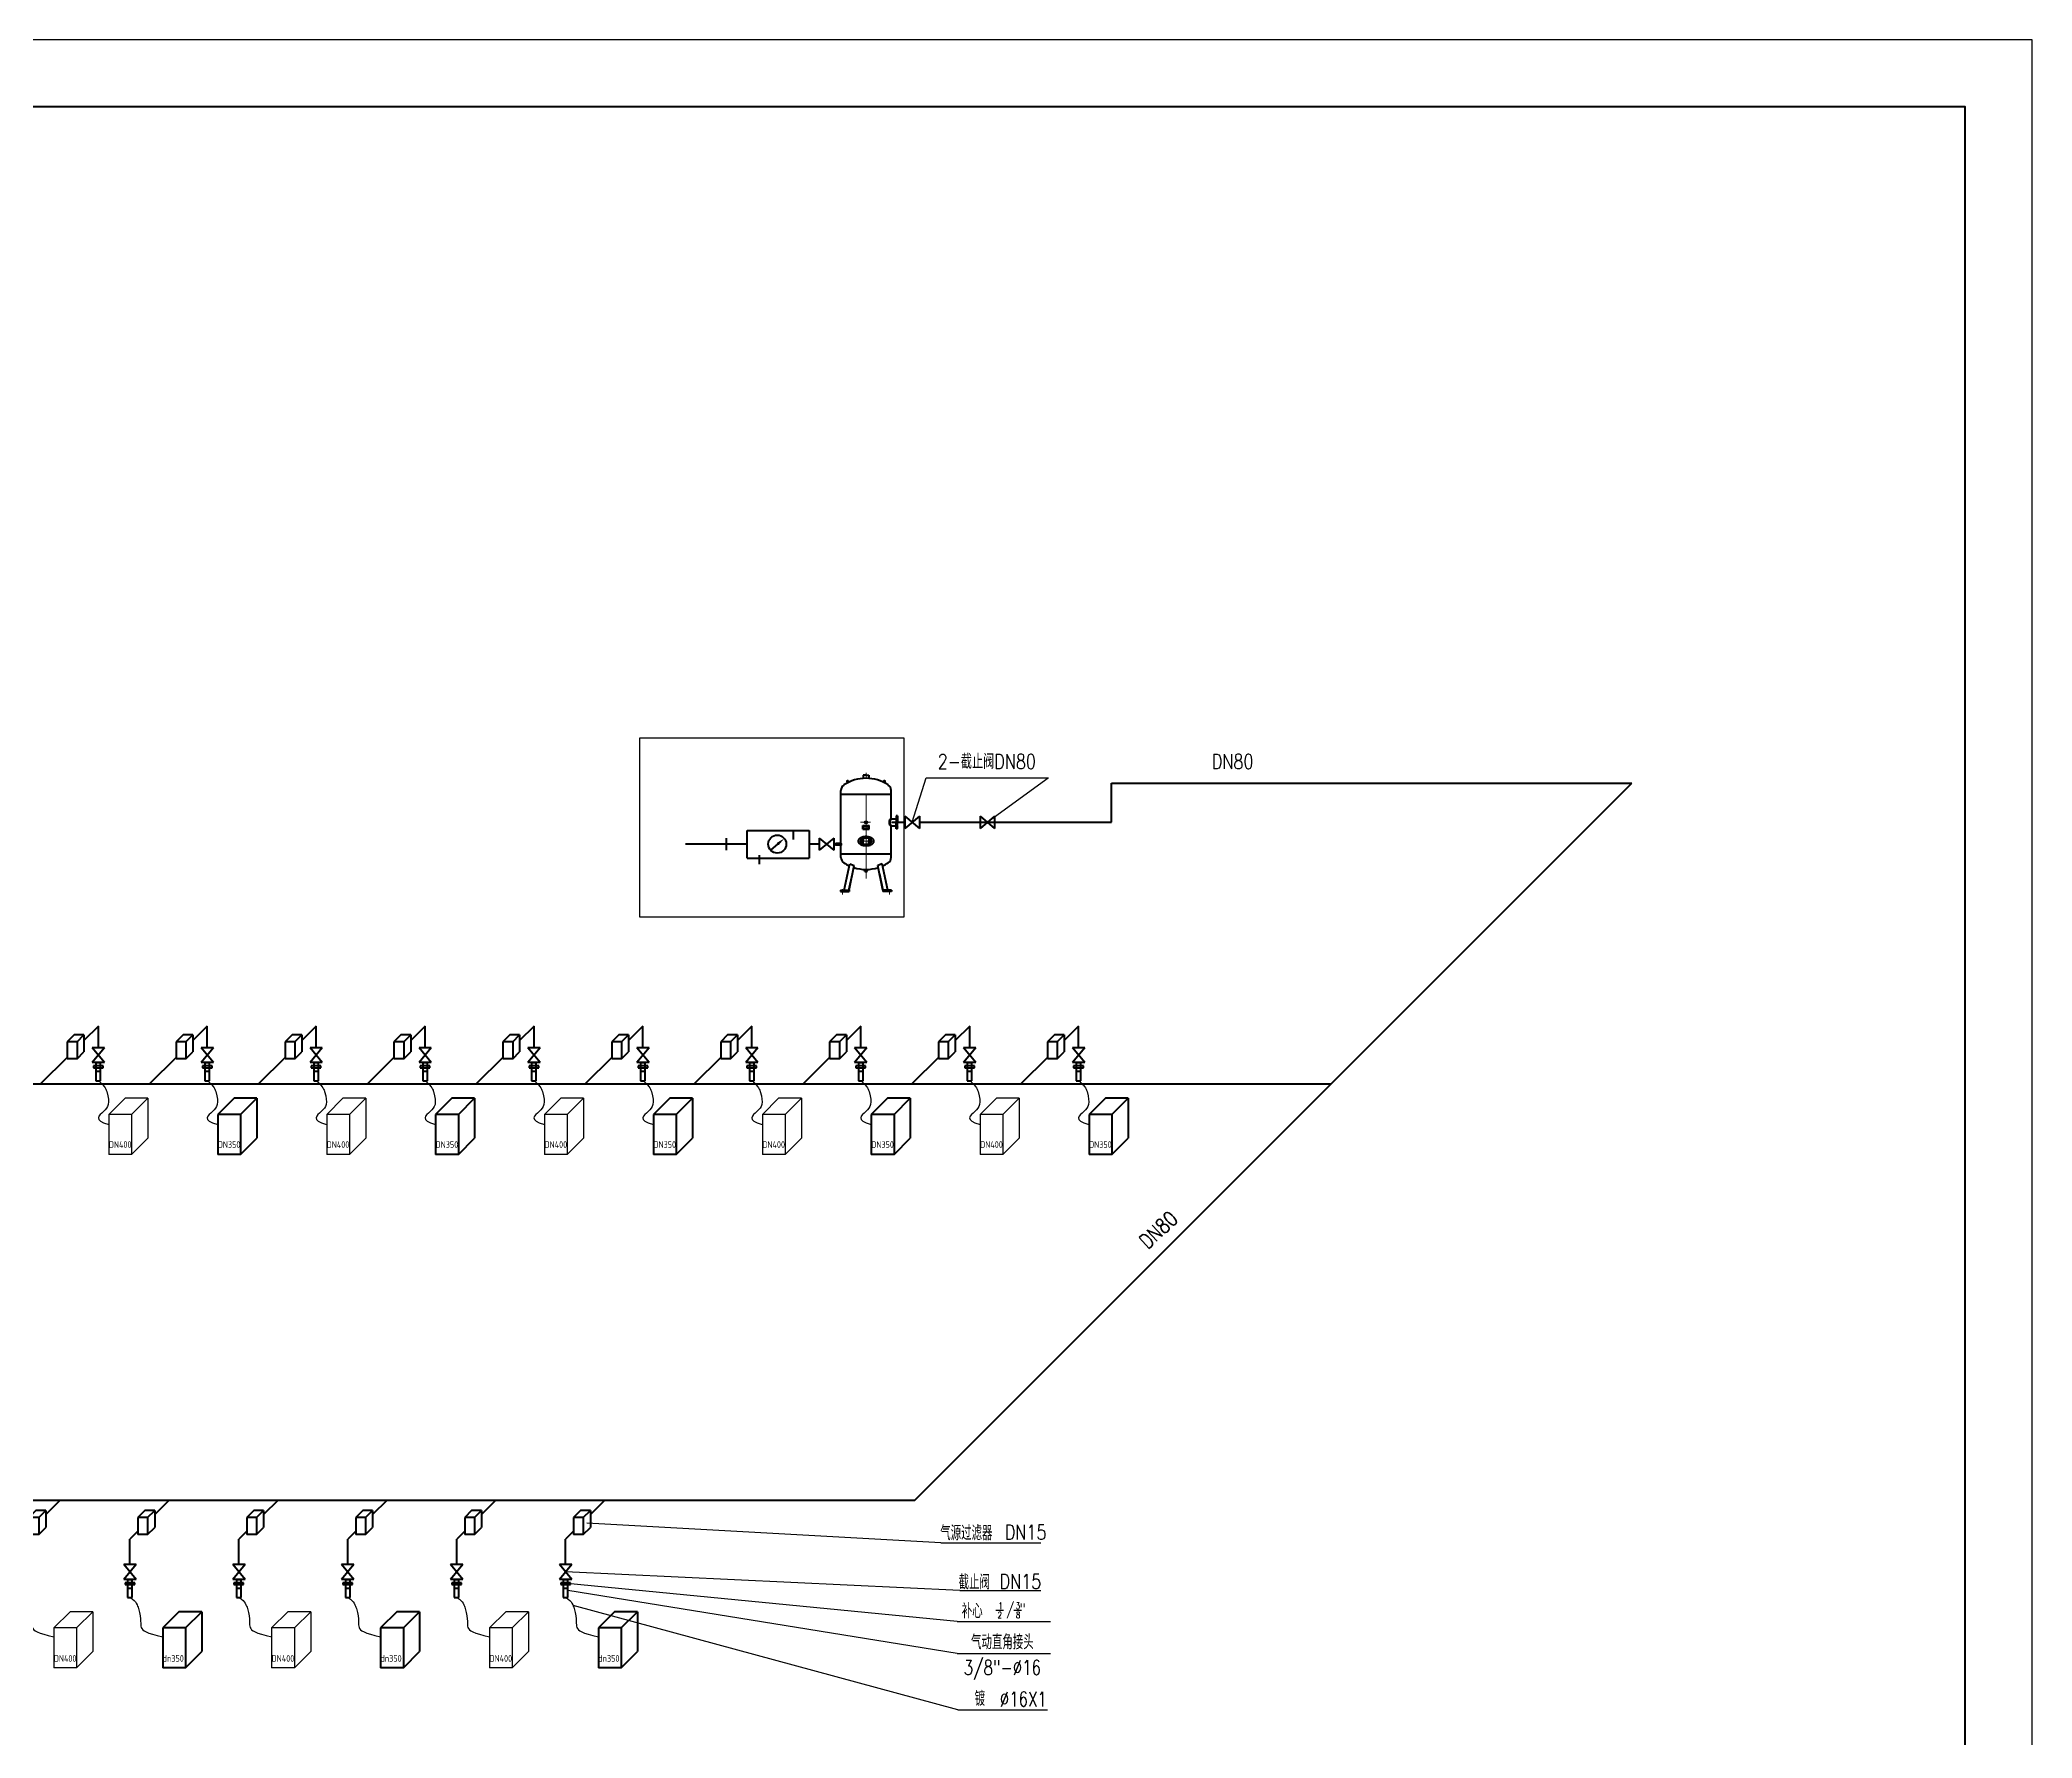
# Model space of a CAD drawing. Extents: x 50270 to 97790, y 5042 to 38642.
# Drawn here: x 74009 to 97790, y 18374 to 38642 of the extents above; entities that cross this region are included whole.
import ezdxf
from ezdxf.enums import TextEntityAlignment as Align

# ---------------------------------------------------------------- set-up
doc = ezdxf.new("R2010")
doc.units = 0
doc.header["$LTSCALE"] = 800
doc.header["$MEASUREMENT"] = 0
doc.linetypes.add('CENTER', pattern=[2, 1.25, -0.25, 0.25, -0.25])
doc.linetypes.add('DASHED2', pattern=[0.375, 0.25, -0.125])
doc.layers.get('0').update_dxf_attribs({"linetype": 'CONTINUOUS'})
for name, color, linetype in [('34', 3, 'CONTINUOUS'), ('WEN', 3, 'CONTINUOUS'), ('XI', 2, 'CONTINUOUS'), ('XU', 6, 'DASHED2')]:
    doc.layers.add(name, color=color, linetype=linetype)
doc.layers.add('SHI', color=7, linetype='CONTINUOUS', lineweight=50)
doc.layers.add('ZHONG', color=1, linetype='CENTER', lineweight=20)
doc.styles.add('GB', font='gbenor.shx', dxfattribs={"bigfont": 'gbcbig.shx'})
doc.styles.add('HZ0', font='SIMPLEX.shx', dxfattribs={"width": 0.8, "height": 150, "bigfont": 'jd.shx'})
doc.styles.get("Standard").update_dxf_attribs({"font": 'simplex.shx', "width": 0.8, "height": 150, "bigfont": 'jd.shx'})

# ---------------------------------------------------------------- blocks, each defined once
blk = doc.blocks.new('compress-b')
at = {"ltscale": 0.5}
for p, q in [((49987, -9901), (49793, -10095)), ((50259, -9901), (49987, -9901)), ((50065, -10095), (50259, -9901)), ((50259, -9901), (50259, -10378)), ((50065, -10095), (49793, -10095)), ((49793, -10095), (49793, -10572)), ((50065, -10095), (50065, -10572)), ((50065, -10572), (50259, -10378)), ((50065, -10572), (49793, -10572))]:
    blk.add_line(p, q, dxfattribs=at)
at = {"layer": 'SHI', "ltscale": 0.5}
for p, q in [((49379, -9145), (49296, -9228)), ((49296, -9228), (49296, -9432)), ((49413, -9228), (49296, -9228)), ((49496, -9145), (49379, -9145)), ((49413, -9228), (49496, -9145)), ((49413, -9228), (49413, -9432)), ((49668, -9042), (49496, -9214)), ((49496, -9145), (49496, -9349)), ((49668, -9296), (49668, -9042)), ((49296, -9414), (48979, -9731)), ((49413, -9432), (49296, -9432)), ((49413, -9432), (49496, -9349)), ((49595, -9296), (49741, -9296)), ((49595, -9471), (49741, -9296)), ((49595, -9296), (49741, -9471)), ((49595, -9471), (49741, -9471)), ((49639, -9476), (49695, -9476)), ((49639, -9476), (49639, -9692)), ((49695, -9692), (49695, -9476)), ((49725, -9514), (49609, -9514)), ((49609, -9514), (49609, -9537)), ((49609, -9537), (49725, -9537)), ((49639, -9580), (49695, -9580)), ((49639, -9692), (49695, -9692)), ((49725, -9537), (49725, -9514))]:
    blk.add_line(p, q, dxfattribs=at)
at = {"layer": 'WEN'}
blk.add_open_spline([(49674, -9693), (49753, -9772), (49814, -9956), (49765, -10050), (49596, -10158), (49792, -10216)], degree=3, knots=[160.770032, 160.770032, 160.770032, 160.770032, 196.781128, 410.725192, 606.039202, 606.039202, 606.039202, 606.039202], dxfattribs=at)
at = {"layer": 'SHI', "style": 'GB'}
blk.add_attdef('直径', (49793, -10494), '', height=80, dxfattribs=at)
blk = doc.blocks.new('compress-a')
at = {"ltscale": 0.5}
for p, q in [((117, -1332), (-77, -1526)), ((389, -1332), (117, -1332)), ((195, -1526), (389, -1332)), ((389, -1332), (389, -1809)), ((-77, -1526), (-77, -2003)), ((195, -1526), (-77, -1526)), ((195, -1526), (195, -2003)), ((195, -2003), (389, -1809)), ((195, -2003), (-77, -2003))]:
    blk.add_line(p, q, dxfattribs=at)
at = {"layer": 'SHI', "ltscale": 0.5}
for p, q in [((0, 0), (-173, -173)), ((0, 0), (-173, -173)), ((-290, -124), (-373, -207)), ((-257, -207), (-373, -207)), ((-373, -207), (-373, -411)), ((-173, -124), (-290, -124)), ((-257, -207), (-173, -124)), ((-257, -207), (-257, -411)), ((-173, -124), (-173, -328)), ((-373, -373), (-468, -468)), ((-468, -767), (-468, -468)), ((-257, -411), (-373, -411)), ((-257, -411), (-173, -328)), ((-542, -767), (-395, -767)), ((-542, -767), (-395, -943)), ((-542, -943), (-395, -767)), ((-542, -943), (-395, -943)), ((-497, -947), (-441, -947)), ((-497, -947), (-497, -1163)), ((-441, -1163), (-441, -947)), ((-411, -986), (-527, -986)), ((-527, -986), (-527, -1008)), ((-527, -1008), (-411, -1008)), ((-497, -1051), (-441, -1051)), ((-497, -1163), (-441, -1163)), ((-411, -1008), (-411, -986))]:
    blk.add_line(p, q, dxfattribs=at)
at = {"layer": 'WEN'}
blk.add_open_spline([(-458, -1166), (-394, -1209), (-319, -1422), (-371, -1521), (-274, -1589), (-76, -1633)], degree=3, knots=[136.38153, 136.38153, 136.38153, 136.38153, 196.781128, 410.725192, 606.039202, 606.039202, 606.039202, 606.039202], dxfattribs=at)
at = {"layer": 'SHI', "style": 'GB'}
blk.add_attdef('直径', (-77, -1930), '', height=80, dxfattribs=at)

msp = doc.modelspace()

# ---------------------------------------------------------------- linework, layer by layer
at = {"layer": '34'}
msp.add_lwpolyline([(84326, 30310), (81165, 30310), (81165, 28175), (84326, 28175)], close=True, dxfattribs=at)
at = {"layer": 'SHI'}
for p, q in [((83644, 29785), (83649, 29774)), ((83649, 29788), (83654, 29777)), ((83658, 29792), (83663, 29781)), ((83663, 29795), (83668, 29784)), ((83836, 29866), (83836, 29829)), ((83871, 29866), (83836, 29866)), ((83871, 29866), (83905, 29866)), ((83905, 29866), (83905, 29829)), ((84078, 29795), (84073, 29784)), ((84084, 29792), (84078, 29781)), ((84093, 29788), (84087, 29777)), ((84098, 29785), (84093, 29774)), ((84455, 21215), (93011, 29772)), ((86801, 29304), (86801, 29772)), ((86801, 29772), (93011, 29772)), ((83571, 29051), (83571, 29685)), ((83571, 29641), (84171, 29641)), ((84171, 29353), (84171, 29685)), ((83833, 29221), (83833, 29266)), ((83833, 29266), (83908, 29266)), ((83841, 29229), (83841, 29259)), ((83841, 29259), (83901, 29259)), ((83901, 29229), (83901, 29259)), ((83908, 29221), (83908, 29266)), ((84171, 28885), (84171, 29254)), ((84173, 29344), (84173, 29354)), ((84173, 29344), (84231, 29344)), ((84173, 29253), (84173, 29263)), ((84173, 29263), (84231, 29263)), ((84231, 29381), (84231, 29304)), ((84245, 29381), (84231, 29381)), ((84231, 29227), (84231, 29304)), ((84245, 29381), (84245, 29304)), ((84247, 29358), (84245, 29360)), ((84245, 29227), (84245, 29304)), ((84247, 29358), (84247, 29304)), ((84247, 29249), (84247, 29304)), ((82202, 29043), (81717, 29043)), ((82452, 29043), (82202, 29043)), ((82452, 29208), (83191, 29208)), ((82452, 28874), (82452, 29208)), ((82815, 29044), (82735, 28976)), ((83006, 29097), (83006, 29205)), ((83191, 29208), (83191, 28874)), ((83312, 29043), (83191, 29043)), ((83511, 29043), (83487, 29043)), ((83571, 29051), (83511, 29051)), ((83511, 29032), (83511, 29051)), ((83571, 29031), (83511, 29031)), ((83571, 29051), (83571, 29054)), ((83571, 29028), (83571, 29031)), ((83571, 28885), (83571, 29031)), ((83827, 29087), (83822, 29079)), ((83822, 29079), (83827, 29071)), ((83826, 29115), (83826, 29085)), ((83826, 29043), (83826, 29072)), ((83836, 29087), (83827, 29087)), ((83827, 29071), (83836, 29071)), ((83833, 29221), (83908, 29221)), ((83841, 29079), (83836, 29087)), ((83836, 29071), (83841, 29079)), ((83837, 29115), (83837, 29085)), ((83837, 29043), (83837, 29072)), ((83841, 29229), (83901, 29229)), ((83901, 29079), (83905, 29087)), ((83905, 29071), (83901, 29079)), ((83905, 29115), (83905, 29085)), ((83905, 29087), (83915, 29087)), ((83905, 29043), (83905, 29072)), ((83915, 29071), (83905, 29071)), ((83915, 29087), (83920, 29079)), ((83920, 29079), (83915, 29071)), ((83916, 29115), (83916, 29085)), ((83916, 29043), (83916, 29072)), ((84245, 29227), (84231, 29227)), ((84247, 29249), (84245, 29247)), ((82452, 28874), (83191, 28874)), ((82601, 28804), (82601, 28912)), ((83571, 28929), (84171, 28929)), ((83611, 28494), (83677, 28809)), ((83668, 28494), (83731, 28790)), ((83677, 28809), (83731, 28790)), ((84064, 28809), (84011, 28790)), ((84073, 28494), (84011, 28790)), ((84131, 28494), (84064, 28809)), ((83856, 28715), (83856, 28742)), ((83856, 28715), (83886, 28715)), ((83886, 28715), (83886, 28742)), ((83566, 28494), (83566, 28479)), ((83566, 28494), (83668, 28494)), ((83566, 28479), (83668, 28479)), ((83668, 28494), (83668, 28479)), ((84175, 28494), (84073, 28494)), ((84073, 28494), (84073, 28479)), ((84175, 28479), (84073, 28479)), ((84175, 28494), (84175, 28479)), ((60547, 26181), (89421, 26181)), ((57467, 21215), (84455, 21215))]:
    msp.add_line(p, q, dxfattribs=at)
at = {"layer": 'SHI', "ltscale": 0.5}
for p, q in [((84184, 29304), (84333, 29304)), ((84333, 29377), (84508, 29231)), ((84508, 29377), (84333, 29231)), ((84333, 29377), (84333, 29231)), ((84508, 29377), (84508, 29231)), ((84508, 29304), (86801, 29304)), ((85406, 29377), (85231, 29231)), ((85231, 29377), (85406, 29231)), ((85231, 29377), (85231, 29231)), ((85406, 29377), (85406, 29231)), ((82202, 29116), (82202, 28970)), ((83312, 29116), (83487, 28970)), ((83487, 29116), (83312, 28970)), ((83312, 29116), (83312, 28970)), ((83487, 29116), (83487, 28970))]:
    msp.add_line(p, q, dxfattribs=at)
at = {"layer": 'SHI'}
msp.add_lwpolyline([(52270, 5842), (96990, 5842), (96990, 37842), (52270, 37842)], close=True, dxfattribs=at)
for centre, radius in [((83871, 29304), 15), ((83871, 29304), 7.5), ((82811, 29044), 108), ((83831, 29079), 8.1), ((83831, 29079), 4.68), ((83910, 29079), 8.1), ((83910, 29079), 4.68)]:
    msp.add_circle(centre, radius, dxfattribs=at)
for centre, radius, start, end in [((83646, 29685), 75, 122.0055, 180), ((83871, 29350), 479, 56.4522, 123.5478), ((83653, 29790), 10.9, 26.3335, 206.3335), ((83653, 29790), 4.88, 26.3335, 206.3335), ((84088, 29790), 10.9, 333.6665, 153.6665), ((84088, 29790), 4.88, 333.6665, 153.6665), ((84096, 29685), 75, 0, 57.9945), ((84207, 29303), 61.3, 124.5234, 235.4766), ((84207, 29304), 53.2, 130.2898, 229.7102), ((83511, 29051), 0.375, 90, 180), ((83511, 29032), 0.375, 180, 270), ((83564, 29041), 14.6, 296.9631, 63.0369), ((83565, 29041), 11.7, 301.2266, 58.7734), ((83831, 29115), 5.62, 0, 180), ((83831, 29079), 5.4, 270, 180), ((83831, 29043), 5.62, 180, 0), ((83910, 29115), 5.62, 0, 180), ((83910, 29079), 5.4, 0, 270), ((83910, 29043), 5.62, 180, 0), ((83646, 28885), 75, 180, 237.9945), ((83871, 29220), 479, 236.4522, 245.4777), ((83871, 29220), 479, 294.5223, 303.5478), ((84096, 28885), 75, 302.0055, 0), ((83871, 29220), 479, 252.1695, 287.8305)]:
    msp.add_arc(centre, radius, start, end, dxfattribs=at)
for start_param, end_param in [(5.442117, 7.124254), (4.18879, 5.235988), (7.330383, 8.37758), (2.300524, 3.982661)]:
    msp.add_ellipse((83871, 29079), major_axis=(-67.5, 0), ratio=0.522811, start_param=start_param, end_param=end_param, dxfattribs=at)
msp.add_open_spline([(83781, 29079), (83781, 29077), (83781, 29075), (83781, 29071), (83782, 29070), (83783, 29066), (83783, 29064), (83785, 29061), (83786, 29059), (83787, 29056), (83788, 29055), (83790, 29052), (83791, 29051), (83794, 29047), (83796, 29045), (83800, 29042), (83803, 29040), (83807, 29037), (83809, 29036), (83814, 29033), (83817, 29032), (83823, 29029), (83827, 29028), (83836, 29025), (83841, 29024), (83850, 29022), (83854, 29022), (83868, 29021), (83877, 29021), (83892, 29022), (83897, 29023), (83908, 29026), (83913, 29027), (83922, 29030), (83925, 29032), (83932, 29036), (83935, 29037), (83941, 29041), (83943, 29043), (83947, 29047), (83949, 29049), (83952, 29053), (83954, 29055), (83956, 29059), (83957, 29061), (83959, 29066), (83959, 29068), (83960, 29073), (83961, 29075), (83961, 29080), (83961, 29082), (83960, 29087), (83959, 29089), (83958, 29094), (83957, 29096), (83955, 29100), (83954, 29102), (83951, 29106), (83950, 29108), (83947, 29111), (83945, 29113), (83942, 29116), (83940, 29117), (83935, 29120), (83932, 29122), (83926, 29125), (83923, 29127), (83917, 29129), (83913, 29130), (83906, 29132), (83903, 29133), (83892, 29135), (83885, 29136), (83870, 29137), (83862, 29137), (83849, 29135), (83843, 29134), (83833, 29132), (83827, 29130), (83819, 29127), (83815, 29125), (83809, 29122), (83806, 29120), (83800, 29116), (83798, 29114), (83794, 29110), (83792, 29108), (83789, 29104), (83788, 29102), (83785, 29098), (83784, 29096), (83783, 29092), (83782, 29089), (83781, 29085), (83781, 29082), (83781, 29080), (83781, 29079), (83781, 29079)], degree=3, knots=[0, 0, 0, 0, 0.071912, 0.071912, 0.143824, 0.143824, 0.215736, 0.215736, 0.287648, 0.287648, 0.35956, 0.35956, 0.431471, 0.431471, 0.544796, 0.544796, 0.65812, 0.65812, 0.771444, 0.771444, 0.884768, 0.884768, 1.064273, 1.064273, 1.243777, 1.243777, 1.423282, 1.423282, 1.765553, 1.765553, 1.97817, 1.97817, 2.190787, 2.190787, 2.349811, 2.349811, 2.508834, 2.508834, 2.629002, 2.629002, 2.749169, 2.749169, 2.842614, 2.842614, 2.93606, 2.93606, 3.029505, 3.029505, 3.12295, 3.12295, 3.216396, 3.216396, 3.309841, 3.309841, 3.403286, 3.403286, 3.496732, 3.496732, 3.590177, 3.590177, 3.683623, 3.683623, 3.777068, 3.777068, 3.920203, 3.920203, 4.063338, 4.063338, 4.206473, 4.206473, 4.349608, 4.349608, 4.633608, 4.633608, 4.917607, 4.917607, 5.133885, 5.133885, 5.350163, 5.350163, 5.506599, 5.506599, 5.663036, 5.663036, 5.781675, 5.781675, 5.900313, 5.900313, 5.992932, 5.992932, 6.085551, 6.085551, 6.178169, 6.178169, 6.270788, 6.270788, 6.283185, 6.283185, 6.283185, 6.283185], dxfattribs=at)
msp.add_solid([(82804, 29057), (82827, 29030), (82896, 29112)], dxfattribs=at)
at = {"layer": 'WEN', "ltscale": 0.5}
for p, q in [((84420, 29304), (84587, 29833)), ((84587, 29833), (86050, 29833)), ((85318, 29304), (86044, 29833))]:
    msp.add_line(p, q, dxfattribs=at)
at = {"layer": 'WEN'}
for p, q in [((84763, 20704), (80537, 20939)), ((84763, 20704), (85959, 20704)), ((84991, 20134), (80285, 20360)), ((84959, 19766), (80304, 20218)), ((84959, 19384), (80312, 20135)), ((84991, 20134), (85959, 20134)), ((84968, 18710), (80374, 19957)), ((84959, 19766), (86074, 19766)), ((84959, 19384), (86074, 19384))]:
    msp.add_line(p, q, dxfattribs=at)
at = {"layer": 'WEN', "ltscale": 0.2}
for p, q in [((85420, 19899), (85512, 19899)), ((85634, 19899), (85727, 19899)), ((84968, 18710), (86035, 18710))]:
    msp.add_line(p, q, dxfattribs=at)
at = {"layer": 'XI'}
msp.add_lwpolyline([(50270, 5042), (97790, 5042), (97790, 38642), (50270, 38642)], close=True, dxfattribs=at)
at = {"layer": 'XU'}
for p, q in [((83662, 28494), (83725, 28792)), ((84079, 28494), (84017, 28792))]:
    msp.add_line(p, q, dxfattribs=at)
at = {"layer": 'ZHONG'}
for p, q in [((83660, 29774), (83646, 29805)), ((83871, 28632), (83871, 29895)), ((84081, 29774), (84096, 29805)), ((83804, 29304), (83923, 29304)), ((84140, 29304), (84259, 29304)), ((84248, 29368), (84229, 29368)), ((83581, 29041), (83498, 29041)), ((83769, 29079), (83968, 29079)), ((83843, 29079), (83820, 29079)), ((83831, 29124), (83831, 29079)), ((83831, 29090), (83831, 29068)), ((83831, 29034), (83831, 29079)), ((83899, 29079), (83921, 29079)), ((83910, 29124), (83910, 29079)), ((83910, 29090), (83910, 29068)), ((83910, 29034), (83910, 29079)), ((84248, 29240), (84229, 29240)), ((83589, 28444), (83589, 28506)), ((84152, 28444), (84152, 28505))]:
    msp.add_line(p, q, dxfattribs=at)
at = {"layer": 'ZHONG', "ltscale": 0.3}
msp.add_line((84253, 29304), (84227, 29304), dxfattribs=at)

# ---------------------------------------------------------------- block references
at = {"layer": 'SHI'}
ref = msp.add_blockref('compress-b', (26340, 35912), dxfattribs=at)
ref.add_attrib('直径', 'DN350', (76133, 25418), dxfattribs={"layer": '0', "height": 80, "style": 'GB'})
ref = msp.add_blockref('compress-b', (28940, 35912), dxfattribs=at)
ref.add_attrib('直径', 'DN350', (78733, 25418), dxfattribs={"layer": '0', "height": 80, "style": 'GB'})
ref = msp.add_blockref('compress-b', (31540, 35912), dxfattribs=at)
ref.add_attrib('直径', 'DN350', (81333, 25418), dxfattribs={"layer": '0', "height": 80, "style": 'GB'})
ref = msp.add_blockref('compress-b', (34140, 35912), dxfattribs=at)
ref.add_attrib('直径', 'DN350', (83933, 25418), dxfattribs={"layer": '0', "height": 80, "style": 'GB'})
ref = msp.add_blockref('compress-b', (36740, 35912), dxfattribs=at)
ref.add_attrib('直径', 'DN350', (86533, 25418), dxfattribs={"layer": '0', "height": 80, "style": 'GB'})
for p in [(75553, 21215), (78153, 21215), (80753, 21215)]:
    msp.add_blockref('compress-a', p, dxfattribs=at).add_auto_attribs({'直径': 'dn350'})
at = {"layer": 'XI'}
ref = msp.add_blockref('compress-b', (25040, 35912), dxfattribs=at)
ref.add_attrib('直径', 'DN400', (74833, 25418), dxfattribs={"layer": '0', "height": 80, "style": 'GB'})
ref = msp.add_blockref('compress-b', (27640, 35912), dxfattribs=at)
ref.add_attrib('直径', 'DN400', (77433, 25418), dxfattribs={"layer": '0', "height": 80, "style": 'GB'})
ref = msp.add_blockref('compress-b', (30240, 35912), dxfattribs=at)
ref.add_attrib('直径', 'DN400', (80033, 25418), dxfattribs={"layer": '0', "height": 80, "style": 'GB'})
ref = msp.add_blockref('compress-b', (32840, 35912), dxfattribs=at)
ref.add_attrib('直径', 'DN400', (82633, 25418), dxfattribs={"layer": '0', "height": 80, "style": 'GB'})
ref = msp.add_blockref('compress-b', (35440, 35912), dxfattribs=at)
ref.add_attrib('直径', 'DN400', (85233, 25418), dxfattribs={"layer": '0', "height": 80, "style": 'GB'})
for p in [(74253, 21215), (76853, 21215), (79453, 21215)]:
    msp.add_blockref('compress-a', p, dxfattribs=at).add_auto_attribs({'直径': 'DN400'})

# ---------------------------------------------------------------- texts
at = {"layer": 'WEN', "style": 'HZ0'}
for s, height, width, p in [('2-截止阀DN80', 175, 0.8, (84726, 29942)), ('DN80', 175, 0.8, (87997, 29942)), ('气源过滤器', 175, 0.75, (84756, 20735)), ('DN15', 175, 0.8, (85526, 20744)), ('截止阀', 175, 0.75, (84975, 20148)), ('DN15', 175, 0.8, (85465, 20157)), ('补心', 175, 0.75, (85013, 19804)), ('1', 78.7, 0.75, (85453, 19914)), ('/ "', 131.2, 0.75, (85546, 19850)), ('3', 78.7, 0.75, (85659, 19914)), ('2', 78.7, 0.75, (85442, 19804)), ('8', 78.7, 0.75, (85661, 19804)), ('%%C16X1', 175, 0.75, (85467, 18753))]:
    msp.add_text(s, height=height, dxfattribs=dict(at, width=width)).set_placement(p)
at = {"layer": 'WEN', "width": 0.8}
msp.add_text('DN80', height=180.1, rotation=43, dxfattribs=at).set_placement((87234, 24199))
at = {"layer": 'WEN', "style": 'HZ0', "width": 0.75}
for s, p in [('气动直角接头', (85498, 19433)), ('3/8"-%%C16', (85498, 19129)), ('镀', (85229, 18758))]:
    msp.add_text(s, height=175, dxfattribs=at).set_placement(p, align=Align.CENTER)

doc.saveas('drawing.dxf')
